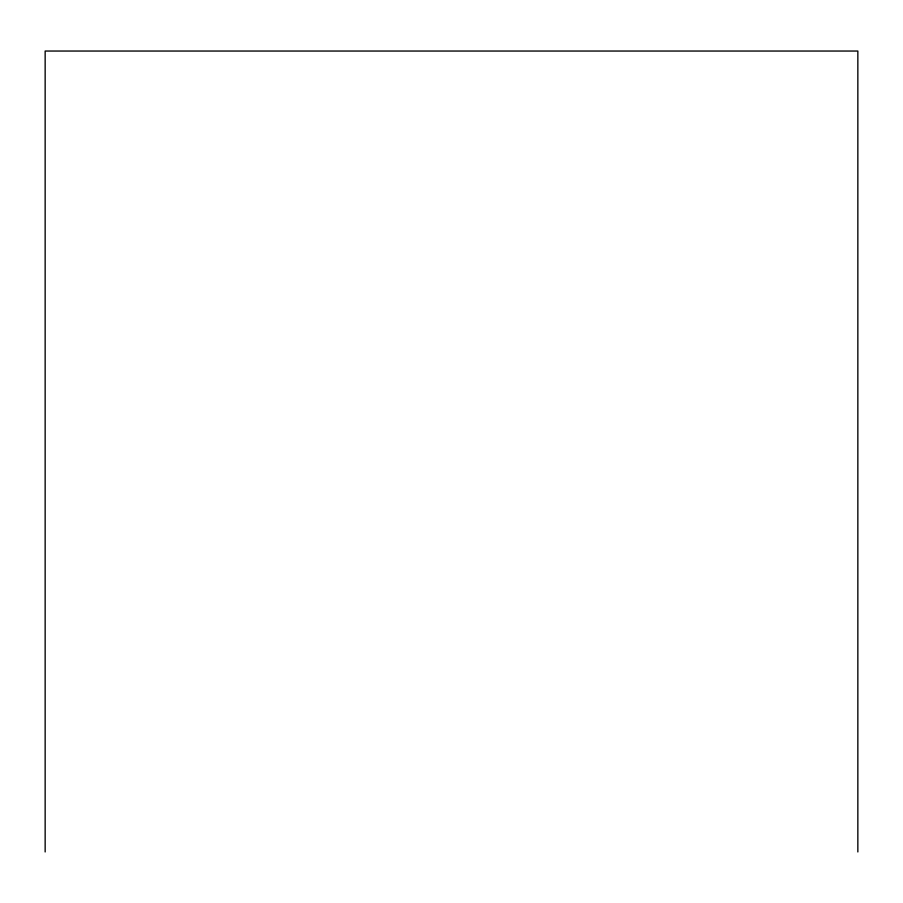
<?xml version="1.0" encoding="UTF-8"?>
<svg xmlns="http://www.w3.org/2000/svg" width="903" height="903" viewBox="0 0 903 903"><rect width="100%" height="100%" fill="white"/><g stroke="black" fill="none" stroke-linecap="round" stroke-linejoin="round"><path stroke-width="1.35" d="M857.85 851.958L857.85 51.042L45.15 51.042L45.15 851.958"/></g></svg>
